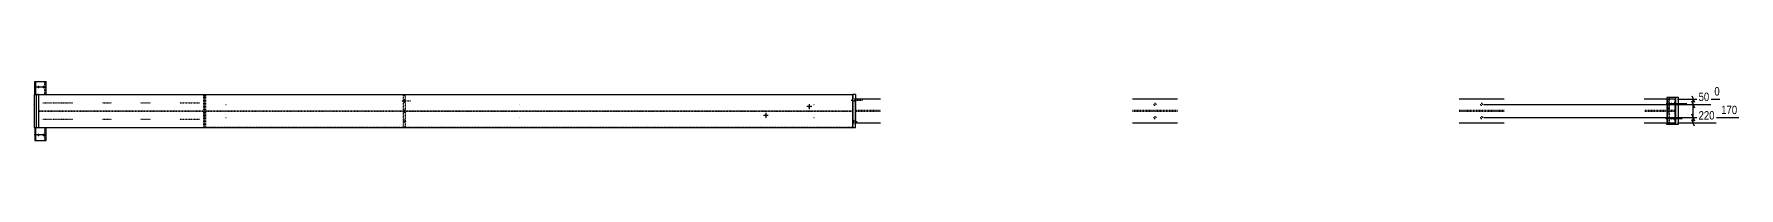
# Model space of a CAD drawing. Header units: millimetres. Extents: x 140 to 68328, y 80 to 5254.
# Drawn here: x 52670 to 68328, y 80 to 620 of the extents above; entities that cross this region are included whole.
import ezdxf

# ---------------------------------------------------------------- set-up
doc = ezdxf.new("R2010")
doc.units = ezdxf.units.MM
doc.linetypes.add('DXK_LINE_DOT2', pattern=[3.9198, 1.9599, -1.9599])
doc.layers.add('MÅLSÆTNING', color=7, linetype='Continuous')
doc.layers.add('STÅL', color=7, linetype='Continuous')
doc.styles.add('Arial Narrow', font='ARIALN.TTF', dxfattribs={"height": 0.2})

msp = doc.modelspace()

# ---------------------------------------------------------------- hatches: boundary and pattern name
at = {"layer": 'STÅL', "linetype": 'Continuous'}
for points in [[(52702, 570), (52702, 573), (52703, 575), (52704, 578), (52705, 580), (52706, 581), (52708, 582), (52710, 583), (52712, 583), (52713, 582), (52715, 581), (52716, 580), (52718, 578), (52719, 575), (52719, 573), (52719, 570), (52719, 567), (52719, 565), (52718, 562), (52716, 560), (52715, 559), (52713, 558), (52712, 557), (52710, 557), (52708, 558), (52706, 559), (52705, 560), (52704, 562), (52703, 565), (52702, 567)], [(52748, 570), (52749, 573), (52749, 575), (52750, 578), (52751, 580), (52753, 581), (52754, 582), (52756, 583), (52758, 583), (52760, 582), (52761, 581), (52763, 580), (52764, 578), (52765, 575), (52765, 573), (52766, 570), (52765, 567), (52765, 565), (52764, 562), (52763, 560), (52761, 559), (52760, 558), (52758, 557), (52756, 557), (52754, 558), (52753, 559), (52751, 560), (52750, 562), (52749, 565), (52749, 567)], [(59401, 310, -1), (59379, 310, -1)], [(59801, 390, -1), (59779, 390, -1)], [(67709, 420), (67709, 417), (67709, 413), (67709, 410), (67708, 408), (67708, 406), (67708, 404), (67707, 404), (67707, 404), (67706, 404), (67706, 406), (67706, 408), (67705, 410), (67705, 413), (67705, 417), (67705, 420), (67705, 423), (67705, 427), (67705, 430), (67706, 432), (67706, 434), (67706, 436), (67707, 436), (67707, 436), (67708, 436), (67708, 434), (67708, 432), (67709, 430), (67709, 427), (67709, 423)], [(67737, 420), (67737, 417), (67737, 413), (67736, 410), (67736, 408), (67736, 406), (67735, 404), (67735, 404), (67735, 404), (67734, 404), (67734, 406), (67733, 408), (67733, 410), (67733, 413), (67733, 417), (67733, 420), (67733, 423), (67733, 427), (67733, 430), (67733, 432), (67734, 434), (67734, 436), (67735, 436), (67735, 436), (67735, 436), (67736, 434), (67736, 432), (67736, 430), (67737, 427), (67737, 423)], [(67709, 280), (67709, 277), (67709, 273), (67709, 270), (67708, 268), (67708, 266), (67708, 264), (67707, 264), (67707, 264), (67706, 264), (67706, 266), (67706, 268), (67705, 270), (67705, 273), (67705, 277), (67705, 280), (67705, 283), (67705, 287), (67705, 290), (67706, 292), (67706, 294), (67706, 296), (67707, 296), (67707, 296), (67708, 296), (67708, 294), (67708, 292), (67709, 290), (67709, 287), (67709, 283)], [(67741, 280), (67741, 277), (67741, 273), (67740, 270), (67739, 268), (67738, 266), (67737, 264), (67735, 264), (67734, 264), (67733, 264), (67731, 266), (67730, 268), (67730, 270), (67729, 273), (67728, 277), (67728, 280), (67728, 283), (67729, 287), (67730, 290), (67730, 292), (67731, 294), (67733, 296), (67734, 296), (67735, 296), (67737, 296), (67738, 294), (67739, 292), (67740, 290), (67741, 287), (67741, 283)], [(52702, 130), (52702, 133), (52703, 135), (52704, 138), (52705, 140), (52706, 141), (52708, 142), (52710, 143), (52712, 143), (52713, 142), (52715, 141), (52716, 140), (52718, 138), (52719, 135), (52719, 133), (52719, 130), (52719, 127), (52719, 125), (52718, 122), (52716, 120), (52715, 119), (52713, 118), (52712, 117), (52710, 117), (52708, 118), (52706, 119), (52705, 120), (52704, 122), (52703, 125), (52702, 127)], [(52748, 130), (52749, 133), (52749, 135), (52750, 138), (52751, 140), (52753, 141), (52754, 142), (52756, 143), (52758, 143), (52760, 142), (52761, 141), (52763, 140), (52764, 138), (52765, 135), (52765, 133), (52766, 130), (52765, 127), (52765, 125), (52764, 122), (52763, 120), (52761, 119), (52760, 118), (52758, 117), (52756, 117), (52754, 118), (52753, 119), (52751, 120), (52750, 122), (52749, 125), (52749, 127)]]:
    msp.add_hatch(color=96, dxfattribs=at).paths.add_polyline_path(points)

# ---------------------------------------------------------------- linework, layer by layer
at = {"layer": 'MÅLSÆTNING', "color": 7, "linetype": 'Continuous'}
for p, q in [((67897, 490), (67921, 430)), ((65985, 410), (68070, 410)), ((67765, 460), (68152, 460)), ((67921, 380), (67897, 440)), ((67897, 440), (67921, 380)), ((67921, 260), (67897, 320)), ((67897, 320), (67921, 260)), ((67909, 410), (67909, 460)), ((67909, 290), (67909, 410)), ((65985, 290), (68327, 290)), ((65985, 290), (68327, 290)), ((67765, 240), (68119, 240)), ((67921, 210), (67897, 270)), ((67909, 240), (67909, 290))]:
    msp.add_line(p, q, dxfattribs=at)
at = {"layer": 'STÅL', "color": 96, "linetype": 'Continuous'}
for p, q in [((52734, 570), (52670, 570)), ((52780, 570), (52717, 570)), ((59390, 332), (59390, 288)), ((59812, 390), (59768, 390)), ((59790, 412), (59790, 368)), ((67688, 420), (67806, 420)), ((67701, 420), (67849, 420)), ((59412, 310), (59368, 310)), ((67803, 280), (67655, 280)), ((67688, 280), (67806, 280)), ((52734, 130), (52670, 130)), ((52780, 130), (52717, 130))]:
    msp.add_line(p, q, dxfattribs=at)
at = {"layer": 'STÅL', "color": 2, "linetype": 'Continuous'}
for p, q in [((52672, 500), (52672, 200)), ((52672, 500), (52713, 500)), ((52676, 500), (52676, 620)), ((52676, 620), (52780, 620)), ((52687, 500), (52687, 620)), ((52691, 200), (52691, 500)), ((52713, 200), (52713, 500)), ((52713, 500), (60190, 500)), ((52780, 500), (52780, 620)), ((60215, 500), (60190, 500)), ((60190, 200), (60190, 500)), ((60215, 500), (60215, 460)), ((67772, 475), (67666, 475)), ((67666, 475), (67666, 460)), ((67748, 225), (67748, 475)), ((67772, 225), (67772, 475)), ((60445, 460), (60215, 460)), ((60215, 240), (60215, 460)), ((63172, 460), (62758, 460)), ((66172, 460), (65758, 460)), ((67745, 460), (67457, 460)), ((67745, 240), (67745, 460)), ((52672, 200), (52713, 200)), ((52676, 200), (52676, 80)), ((52687, 80), (52687, 200)), ((52713, 200), (60190, 200)), ((52780, 80), (52780, 200)), ((60190, 200), (60215, 200)), ((60215, 200), (60215, 240)), ((60215, 240), (60445, 240)), ((62758, 240), (63172, 240)), ((65758, 240), (66172, 240)), ((67457, 240), (67745, 240)), ((67666, 225), (67666, 240)), ((67772, 225), (67666, 225)), ((52676, 80), (52780, 80))]:
    msp.add_line(p, q, dxfattribs=at)
at = {"layer": 'STÅL', "color": 7, "linetype": 'DXK_LINE_DOT2'}
for p, q in [((52713, 500), (52676, 500)), ((52713, 500), (54249, 500)), ((52769, 500), (52769, 620)), ((54230, 200), (54230, 500)), ((54232, 200), (54232, 500)), ((54236, 200), (54236, 500)), ((54249, 500), (60192, 500)), ((54249, 200), (54249, 500)), ((56062, 353), (56062, 493)), ((56062, 493), (56077, 493)), ((56077, 493), (56077, 353)), ((60187, 500), (60187, 200)), ((60190, 500), (60190, 353)), ((60192, 200), (60192, 500)), ((67691, 225), (67691, 475)), ((52713, 353), (56062, 353)), ((52713, 347), (52713, 353)), ((52713, 347), (60190, 347)), ((53269, 347), (53269, 353)), ((53448, 347), (53448, 353)), ((54215, 347), (54215, 353)), ((56062, 361), (56077, 361)), ((56077, 353), (56062, 353)), ((56062, 207), (56062, 347)), ((56062, 347), (56077, 347)), ((56062, 339), (56077, 339)), ((56077, 353), (60190, 353)), ((56077, 347), (56077, 207)), ((58376, 347), (58376, 353)), ((58555, 347), (58555, 353)), ((58676, 347), (58676, 353)), ((58855, 347), (58855, 353)), ((58976, 347), (58976, 353)), ((59155, 353), (59155, 347)), ((60190, 353), (60190, 347)), ((60190, 347), (60190, 200)), ((60215, 460), (60215, 240)), ((60445, 356), (60215, 356)), ((60445, 344), (60215, 344)), ((63172, 356), (62758, 356)), ((63172, 344), (62758, 344)), ((66172, 356), (65758, 356)), ((66172, 344), (65758, 344)), ((67740, 356), (67457, 356)), ((67740, 344), (67457, 344)), ((67666, 460), (67666, 240)), ((67671, 240), (67671, 460)), ((67674, 460), (67674, 380)), ((67674, 380), (67674, 371)), ((67674, 371), (67675, 363)), ((67675, 337), (67674, 329)), ((67674, 329), (67674, 320)), ((67674, 240), (67674, 320)), ((67675, 363), (67676, 358)), ((67676, 342), (67675, 337)), ((67676, 358), (67677, 356)), ((67677, 344), (67676, 342)), ((67740, 356), (67741, 358)), ((67741, 342), (67740, 344)), ((67741, 358), (67742, 363)), ((67742, 337), (67741, 342)), ((67742, 363), (67743, 371)), ((67743, 329), (67742, 337)), ((67743, 380), (67743, 460)), ((67743, 371), (67743, 380)), ((67743, 320), (67743, 329)), ((67743, 240), (67743, 320)), ((52676, 200), (52780, 200)), ((52713, 200), (54249, 200)), ((52769, 80), (52769, 200)), ((60192, 200), (54249, 200)), ((56077, 207), (56062, 207))]:
    msp.add_line(p, q, dxfattribs=at)
at = {"layer": 'STÅL', "color": 96, "linetype": 'DXK_LINE_DOT2'}
for p, q in [((52752, 425), (52841, 425)), ((52845, 425), (52934, 425)), ((52937, 425), (53027, 425)), ((53294, 425), (53383, 425)), ((53652, 425), (53741, 425)), ((54008, 425), (54097, 425)), ((54101, 425), (54190, 425)), ((54427, 410), (54433, 410)), ((56047, 443), (56132, 443)), ((56062, 456), (56077, 456)), ((56062, 430), (56077, 430)), ((57127, 410), (57134, 410)), ((59828, 410), (59834, 410)), ((60175, 450), (60280, 450)), ((60190, 463), (60215, 463)), ((60190, 437), (60215, 437)), ((67660, 420), (67778, 420)), ((52752, 275), (52841, 275)), ((52845, 275), (52934, 275)), ((52937, 275), (53027, 275)), ((53294, 275), (53383, 275)), ((53652, 275), (53741, 275)), ((54008, 275), (54097, 275)), ((54101, 275), (54190, 275)), ((54427, 290), (54433, 290)), ((56077, 270), (56062, 270)), ((56092, 257), (56062, 257)), ((56077, 244), (56062, 244)), ((57127, 290), (57134, 290)), ((59828, 290), (59834, 290)), ((60215, 263), (60190, 263)), ((60230, 250), (60190, 250)), ((60215, 237), (60190, 237)), ((67660, 280), (67778, 280))]:
    msp.add_line(p, q, dxfattribs=at)
at = {"layer": 'STÅL', "color": 4, "linetype": 'Continuous'}
for p, q in [((62951, 410), (62960, 410)), ((62965, 424), (62965, 415)), ((62965, 396), (62965, 405)), ((62979, 410), (62969, 410)), ((65951, 410), (65960, 410)), ((65965, 424), (65965, 415)), ((65965, 396), (65965, 405)), ((65979, 410), (65969, 410)), ((62951, 290), (62960, 290)), ((62965, 304), (62965, 295)), ((62965, 276), (62965, 285)), ((62979, 290), (62969, 290)), ((65951, 290), (65960, 290)), ((65965, 304), (65965, 295)), ((65965, 276), (65965, 285)), ((65979, 290), (65969, 290))]:
    msp.add_line(p, q, dxfattribs=at)

# ---------------------------------------------------------------- next in the draw order: wipeouts: each hides what was drawn before it
at = {"color": 0, "linetype": 'Continuous'}
msp.add_wipeout([(68168, 476), (68168, 588), (68087, 588), (68087, 476)], dxfattribs=at).dxf.layer = 'MÅLSÆTNING'

# ---------------------------------------------------------------- next in the draw order: linework, layer by layer
at = {"layer": 'MÅLSÆTNING', "color": 7, "linetype": 'Continuous'}
msp.add_line((65985, 410), (68070, 410), dxfattribs=at)

# ---------------------------------------------------------------- next in the draw order: texts
at = {"layer": 'MÅLSÆTNING', "color": 3, "linetype": 'Continuous', "style": 'Arial Narrow'}
msp.add_text('0', height=76.4, dxfattribs=at).set_placement((68103, 492))

# ---------------------------------------------------------------- next in the draw order: wipeouts: each hides what was drawn before it
at = {"color": 0, "linetype": 'Continuous'}
for points in [[(68071, 426), (68071, 538), (67942, 538), (67942, 426)], [(68328, 306), (68328, 418), (68150, 418), (68150, 306)]]:
    msp.add_wipeout(points, dxfattribs=at).dxf.layer = 'MÅLSÆTNING'

# ---------------------------------------------------------------- next in the draw order: texts
at = {"layer": 'MÅLSÆTNING', "color": 3, "linetype": 'Continuous', "style": 'Arial Narrow'}
msp.add_text('50', height=76.4, dxfattribs=at).set_placement((67958, 442))

# ---------------------------------------------------------------- next in the draw order: wipeouts: each hides what was drawn before it
at = {"color": 0, "linetype": 'Continuous'}
msp.add_wipeout([(68120, 256), (68120, 368), (67942, 368), (67942, 256)], dxfattribs=at).dxf.layer = 'MÅLSÆTNING'

# ---------------------------------------------------------------- next in the draw order: texts
at = {"layer": 'MÅLSÆTNING', "color": 3, "linetype": 'Continuous', "style": 'Arial Narrow'}
for s, p in [('220', (67958, 272)), ('170', (68166, 322))]:
    msp.add_text(s, height=76.4, dxfattribs=at).set_placement(p)

doc.saveas('drawing.dxf')
